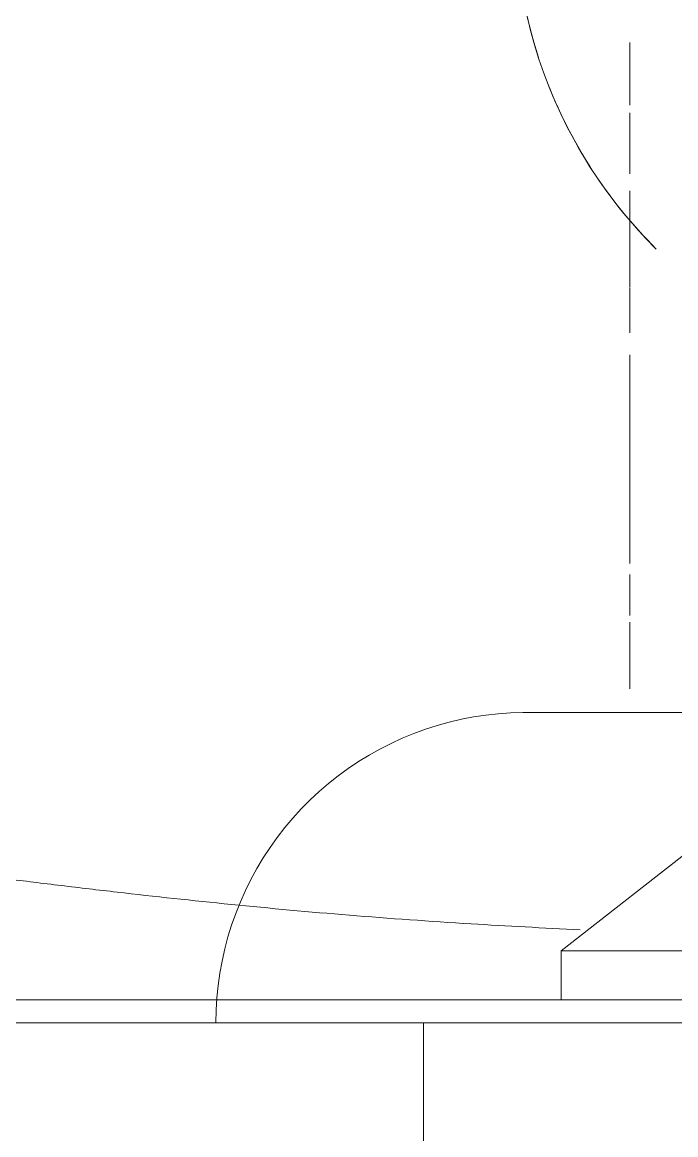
# Model space of a CAD drawing. Header units: millimetres. Extents: x -4000 to 187956, y -58990 to 162485.
# Drawn here: x 935.23 to 963.83, y 73993.7 to 74042.41 of the extents above; entities that cross this region are included whole.
import ezdxf

# ---------------------------------------------------------------- set-up
doc = ezdxf.new("R2010")
doc.units = ezdxf.units.MM
doc.layers.add('A-WALL', color=113, linetype='Continuous', lineweight=13)
doc.layers.add('P-SANR-FIXT', color=6, linetype='Continuous', lineweight=9)

# ---------------------------------------------------------------- blocks, each defined once
blk = doc.blocks.new('C307 - C307-496757-FFS - TANG 1')
at = {"layer": 'P-SANR-FIXT', "color": 252}
for p, q in [((25, 0), (25, 23.855)), ((18.977, 0), (0, 0))]:
    blk.add_line(p, q, dxfattribs=at)
at = {"layer": 'P-SANR-FIXT', "color": 90}
for p, q in [((14.335, 0), (17.103, 0)), ((14.335, 0), (17.103, 0)), ((17.044, 0), (14.423, 0)), ((17.044, 0), (14.423, 0)), ((29.34, 0), (17.044, 0)), ((17.678, 0), (20.662, 0)), ((17.678, 0), (20.662, 0)), ((21.156, 0), (17.823, 0)), ((21.651, 0), (23.463, 0)), ((21.651, 0), (23.463, 0)), ((24.104, 0), (22.398, 0)), ((24.148, 0), (25, 0)), ((24.148, 0), (25, 0)), ((29.34, 0), (25.777, 0)), ((32.927, 0), (29.522, 0)), ((34.089, 0), (29.522, 0)), ((34.089, 0), (33.054, 0)), ((34.089, 0), (34.078, -0.543)), ((34.078, -0.543), (34.045, -1.086)), ((33.699, -3.229), (33.56, -3.754)), ((33.218, -4.786), (33.016, -5.29)), ((14.759, -13.585), (13.283, -13.585)), ((15.976, -13.585), (15.669, -13.585)), ((21.194, -13.567), (20.651, -13.584)), ((22.813, -13.387), (22.276, -13.469)), ((15.976, -39.833), (15.976, -37.168)), ((15.976, -42.914), (15.976, -40.17))]:
    blk.add_line(p, q, dxfattribs=at)
at = {"layer": 'P-SANR-FIXT', "color": 250}
for p, q in [((18.977, -3.149), (18.977, -1)), ((0, -3.149), (18.977, -3.149)), ((11.5, -9), (18.977, -3.149))]:
    blk.add_line(p, q, dxfattribs=at)
at = {"layer": 'P-SANR-FIXT', "color": 254}
for p, q in [((34.045, -1.086), (33.991, -1.626)), ((33.991, -1.626), (33.915, -2.164)), ((33.915, -2.164), (33.818, -2.699)), ((33.818, -2.699), (33.699, -3.229)), ((33.56, -3.754), (33.399, -4.273)), ((33.399, -4.273), (33.218, -4.786)), ((33.016, -5.29), (32.795, -5.786)), ((32.795, -5.786), (32.554, -6.273)), ((32.554, -6.273), (32.293, -6.75)), ((32.293, -6.75), (32.014, -7.216)), ((32.014, -7.216), (31.716, -7.671)), ((31.716, -7.671), (31.4, -8.113)), ((31.4, -8.113), (31.067, -8.542)), ((31.067, -8.542), (30.717, -8.958)), ((30.717, -8.958), (30.351, -9.359)), ((30.351, -9.359), (29.969, -9.745)), ((29.571, -10.116), (29.16, -10.47)), ((29.969, -9.745), (29.571, -10.116)), ((29.16, -10.47), (28.734, -10.808)), ((28.295, -11.129), (27.844, -11.431)), ((28.734, -10.808), (28.295, -11.129)), ((27.844, -11.431), (27.381, -11.716)), ((26.907, -11.981), (26.423, -12.228)), ((27.381, -11.716), (26.907, -11.981)), ((25.426, -12.662), (24.916, -12.848)), ((25.929, -12.455), (25.426, -12.662)), ((26.423, -12.228), (25.929, -12.455)), ((24.399, -13.015), (23.875, -13.16)), ((24.916, -12.848), (24.399, -13.015)), ((15.976, -13.585), (13.154, -13.585)), ((13.52, -13.585), (14.126, -13.585)), ((14.285, -13.585), (13.686, -13.585)), ((14.126, -13.585), (14.709, -13.585)), ((14.862, -13.585), (14.285, -13.585)), ((14.709, -13.585), (15.268, -13.585)), ((15.415, -13.585), (14.862, -13.585)), ((15.268, -13.585), (15.803, -13.585)), ((15.943, -13.585), (15.415, -13.585)), ((15.803, -13.585), (16.313, -13.585)), ((16.446, -13.585), (15.943, -13.585)), ((16.313, -13.585), (16.797, -13.585)), ((16.923, -13.585), (16.446, -13.585)), ((16.797, -13.585), (17.253, -13.585)), ((17.372, -13.585), (16.923, -13.585)), ((17.253, -13.585), (17.683, -13.585)), ((17.794, -13.585), (17.372, -13.585)), ((17.683, -13.585), (18.084, -13.585)), ((18.187, -13.585), (17.794, -13.585)), ((18.084, -13.585), (18.456, -13.585)), ((18.551, -13.585), (18.187, -13.585)), ((18.456, -13.585), (18.798, -13.585)), ((18.885, -13.585), (18.551, -13.585)), ((18.798, -13.585), (19.11, -13.585)), ((19.19, -13.585), (18.885, -13.585)), ((19.11, -13.585), (19.392, -13.585)), ((19.463, -13.585), (19.19, -13.585)), ((19.392, -13.585), (19.643, -13.585)), ((19.705, -13.585), (19.463, -13.585)), ((19.643, -13.585), (19.862, -13.585)), ((19.916, -13.585), (19.705, -13.585)), ((19.862, -13.585), (20.05, -13.585)), ((20.095, -13.585), (19.916, -13.585)), ((20.05, -13.585), (20.206, -13.585)), ((20.242, -13.585), (20.095, -13.585)), ((20.206, -13.585), (20.329, -13.585)), ((20.356, -13.585), (20.242, -13.585)), ((20.329, -13.585), (20.419, -13.585)), ((20.438, -13.585), (20.356, -13.585)), ((20.419, -13.585), (20.477, -13.585)), ((20.487, -13.585), (20.438, -13.585)), ((20.477, -13.585), (20.503, -13.585)), ((20.504, -13.585), (20.487, -13.585)), ((20.651, -13.584), (20.504, -13.585)), ((21.736, -13.529), (21.194, -13.567)), ((22.276, -13.469), (21.736, -13.529)), ((23.346, -13.284), (22.813, -13.387)), ((23.875, -13.16), (23.346, -13.284)), ((15.976, -17.532), (15.976, -14.615)), ((15.976, -19.62), (15.976, -17.832)), ((15.976, -29.239), (15.976, -20.098)), ((15.976, -32.174), (15.976, -30.203)), ((15.976, -36.418), (15.976, -32.202))]:
    blk.add_line(p, q, dxfattribs=at)
at = {"layer": 'P-SANR-FIXT', "color": 253}
for p, q in [((13.418, -3.149), (14.851, -3.149)), ((15.778, -3.149), (18.977, -3.149))]:
    blk.add_line(p, q, dxfattribs=at)
at = {"layer": 'P-SANR-FIXT', "color": 254}
for start, end in [(20.6534, 45.1401), (2.9527, 18)]:
    blk.add_arc((0, -48.75), 21, start, end, dxfattribs=at)
at = {"layer": 'P-SANR-FIXT', "color": 250}
blk.add_arc((0, -48.75), 21, 347.7346, 45.1401, dxfattribs=at)
at = {"layer": 'P-SANR-FIXT', "color": 90}
blk.add_open_spline([(14.438, 0), (17.264, 0), (20.052, 0), (22.81, 0)], degree=3, dxfattribs=at)
blk.add_open_spline([(14.438, 0), (17.264, 0), (20.052, 0), (22.81, 0)], degree=3, dxfattribs=at)
at = {"layer": 'P-SANR-FIXT', "color": 252}
blk.add_open_spline([(105.935, 0), (104.576, 0), (99.721, 0), (86.209, 0), (71.424, 0), (60.368, 0), (56.114, 0), (52.773, 0), (49.305, 0), (45.718, 0), (42.599, 0), (40.014, 0), (38.024, 0), (35.989, 0), (33.224, 0), (29.661, 0), (25.948, 0), (22.881, 0), (20.53, 0), (18.13, 0), (16.127, 0), (14.922, 0), (14.543, 0)], degree=3, knots=[-1, -1, -1, -1, -0.8, -0.6, -0.4, -0.35, -0.325, -0.3, -0.275, -0.25, -0.225, -0.2125, -0.2, -0.1875, -0.175, -0.15, -0.125, -0.1125, -0.1, -0.0875, -0.075, -0.0692966, -0.0692966, -0.0692966, -0.0692966], dxfattribs=at)
blk.add_open_spline([(105.935, 0), (104.576, 0), (99.721, 0), (86.209, 0), (71.424, 0), (60.368, 0), (56.114, 0), (52.773, 0), (49.305, 0), (45.718, 0), (42.599, 0), (40.014, 0), (38.024, 0), (35.989, 0), (33.224, 0), (29.661, 0), (25.948, 0), (22.881, 0), (20.53, 0), (18.13, 0), (16.127, 0), (14.922, 0), (14.543, 0)], degree=3, knots=[-1, -1, -1, -1, -0.8, -0.6, -0.4, -0.35, -0.325, -0.3, -0.275, -0.25, -0.225, -0.2125, -0.2, -0.1875, -0.175, -0.15, -0.125, -0.1125, -0.1, -0.0875, -0.075, -0.0692966, -0.0692966, -0.0692966, -0.0692966], dxfattribs=at)
at = {"layer": 'P-SANR-FIXT', "color": 90}
blk.add_open_spline([(22.81, 0), (24.649, 0), (28.757, 0), (35.063, 0), (40.282, 0), (43.216, 0), (44.047, 0)], degree=3, knots=[-0.8888889, -0.8888889, -0.8888889, -0.8888889, -0.8611111, -0.8263889, -0.7916667, -0.7777778, -0.7777778, -0.7777778, -0.7777778], dxfattribs=at)
blk.add_open_spline([(22.81, 0), (24.649, 0), (28.757, 0), (35.063, 0), (40.282, 0), (43.216, 0), (44.047, 0)], degree=3, knots=[-0.8888889, -0.8888889, -0.8888889, -0.8888889, -0.8611111, -0.8263889, -0.7916667, -0.7777778, -0.7777778, -0.7777778, -0.7777778], dxfattribs=at)
at = {"layer": 'P-SANR-FIXT', "color": 250}
blk.add_open_spline([(18.14, -4.07), (19.755, -4.147), (23.175, -4.329), (28.273, -4.692), (33.432, -5.166), (37.602, -5.618), (40.864, -6.004), (44.081, -6.399), (47.997, -6.927), (52.535, -7.633), (56.941, -8.397), (61.248, -9.203), (65.448, -10.056), (70.877, -11.275), (85.281, -14.901), (106.179, -22.375), (129.304, -35.807), (141.715, -47.207), (147.158, -53.548)], degree=3, knots=[-0.92182, -0.92182, -0.92182, -0.92182, -0.9, -0.875, -0.85, -0.825, -0.8125, -0.8, -0.775, -0.75, -0.725, -0.7, -0.675, -0.65, -0.6, -0.4, -0.2, 0, 0, 0, 0], dxfattribs=at)
blk = doc.blocks.new('C307 - C307-V923-FFS - TANG 1')
at = {"layer": 'P-SANR-FIXT', "color": 252}
for p, q in [((25, 0), (25, 23.855)), ((18.977, 0), (0, 0))]:
    blk.add_line(p, q, dxfattribs=at)
at = {"layer": 'P-SANR-FIXT', "color": 90}
for p, q in [((14.335, 0), (17.103, 0)), ((14.335, 0), (17.103, 0)), ((17.044, 0), (14.423, 0)), ((17.044, 0), (14.423, 0)), ((29.34, 0), (17.044, 0)), ((17.678, 0), (20.662, 0)), ((17.678, 0), (20.662, 0)), ((21.156, 0), (17.823, 0)), ((21.651, 0), (23.463, 0)), ((21.651, 0), (23.463, 0)), ((24.104, 0), (22.398, 0)), ((24.148, 0), (25, 0)), ((24.148, 0), (25, 0)), ((29.34, 0), (25.777, 0)), ((32.927, 0), (29.522, 0)), ((34.089, 0), (29.522, 0)), ((34.089, 0), (33.054, 0)), ((34.089, 0), (34.078, -0.543)), ((34.078, -0.543), (34.045, -1.086)), ((33.699, -3.229), (33.56, -3.754)), ((33.218, -4.786), (33.016, -5.29)), ((14.759, -13.585), (13.283, -13.585)), ((15.976, -13.585), (15.669, -13.585)), ((21.194, -13.567), (20.651, -13.584)), ((22.813, -13.387), (22.276, -13.469)), ((15.976, -39.833), (15.976, -37.168)), ((15.976, -42.914), (15.976, -40.17))]:
    blk.add_line(p, q, dxfattribs=at)
at = {"layer": 'P-SANR-FIXT', "color": 250}
for p, q in [((18.977, -3.149), (18.977, -1)), ((0, -3.149), (18.977, -3.149)), ((11.5, -9), (18.977, -3.149))]:
    blk.add_line(p, q, dxfattribs=at)
at = {"layer": 'P-SANR-FIXT', "color": 254}
for p, q in [((34.045, -1.086), (33.991, -1.626)), ((33.991, -1.626), (33.915, -2.164)), ((33.915, -2.164), (33.818, -2.699)), ((33.818, -2.699), (33.699, -3.229)), ((33.56, -3.754), (33.399, -4.273)), ((33.399, -4.273), (33.218, -4.786)), ((33.016, -5.29), (32.795, -5.786)), ((32.795, -5.786), (32.554, -6.273)), ((32.554, -6.273), (32.293, -6.75)), ((32.293, -6.75), (32.014, -7.216)), ((32.014, -7.216), (31.716, -7.671)), ((31.716, -7.671), (31.4, -8.113)), ((31.4, -8.113), (31.067, -8.542)), ((31.067, -8.542), (30.717, -8.958)), ((30.717, -8.958), (30.351, -9.359)), ((30.351, -9.359), (29.969, -9.745)), ((29.571, -10.116), (29.16, -10.47)), ((29.969, -9.745), (29.571, -10.116)), ((29.16, -10.47), (28.734, -10.808)), ((28.295, -11.129), (27.844, -11.431)), ((28.734, -10.808), (28.295, -11.129)), ((27.844, -11.431), (27.381, -11.716)), ((26.907, -11.981), (26.423, -12.228)), ((27.381, -11.716), (26.907, -11.981)), ((25.426, -12.662), (24.916, -12.848)), ((25.929, -12.455), (25.426, -12.662)), ((26.423, -12.228), (25.929, -12.455)), ((24.399, -13.015), (23.875, -13.16)), ((24.916, -12.848), (24.399, -13.015)), ((15.976, -13.585), (13.154, -13.585)), ((13.52, -13.585), (14.126, -13.585)), ((14.285, -13.585), (13.686, -13.585)), ((14.126, -13.585), (14.709, -13.585)), ((14.862, -13.585), (14.285, -13.585)), ((14.709, -13.585), (15.268, -13.585)), ((15.415, -13.585), (14.862, -13.585)), ((15.268, -13.585), (15.803, -13.585)), ((15.943, -13.585), (15.415, -13.585)), ((15.803, -13.585), (16.313, -13.585)), ((16.446, -13.585), (15.943, -13.585)), ((16.313, -13.585), (16.797, -13.585)), ((16.923, -13.585), (16.446, -13.585)), ((16.797, -13.585), (17.253, -13.585)), ((17.372, -13.585), (16.923, -13.585)), ((17.253, -13.585), (17.683, -13.585)), ((17.794, -13.585), (17.372, -13.585)), ((17.683, -13.585), (18.084, -13.585)), ((18.187, -13.585), (17.794, -13.585)), ((18.084, -13.585), (18.456, -13.585)), ((18.551, -13.585), (18.187, -13.585)), ((18.456, -13.585), (18.798, -13.585)), ((18.885, -13.585), (18.551, -13.585)), ((18.798, -13.585), (19.11, -13.585)), ((19.19, -13.585), (18.885, -13.585)), ((19.11, -13.585), (19.392, -13.585)), ((19.463, -13.585), (19.19, -13.585)), ((19.392, -13.585), (19.643, -13.585)), ((19.705, -13.585), (19.463, -13.585)), ((19.643, -13.585), (19.862, -13.585)), ((19.916, -13.585), (19.705, -13.585)), ((19.862, -13.585), (20.05, -13.585)), ((20.095, -13.585), (19.916, -13.585)), ((20.05, -13.585), (20.206, -13.585)), ((20.242, -13.585), (20.095, -13.585)), ((20.206, -13.585), (20.329, -13.585)), ((20.356, -13.585), (20.242, -13.585)), ((20.329, -13.585), (20.419, -13.585)), ((20.438, -13.585), (20.356, -13.585)), ((20.419, -13.585), (20.477, -13.585)), ((20.487, -13.585), (20.438, -13.585)), ((20.477, -13.585), (20.503, -13.585)), ((20.504, -13.585), (20.487, -13.585)), ((20.651, -13.584), (20.504, -13.585)), ((21.736, -13.529), (21.194, -13.567)), ((22.276, -13.469), (21.736, -13.529)), ((23.346, -13.284), (22.813, -13.387)), ((23.875, -13.16), (23.346, -13.284)), ((15.976, -17.532), (15.976, -14.615)), ((15.976, -19.62), (15.976, -17.832)), ((15.976, -29.239), (15.976, -20.098)), ((15.976, -32.174), (15.976, -30.203)), ((15.976, -36.418), (15.976, -32.202))]:
    blk.add_line(p, q, dxfattribs=at)
at = {"layer": 'P-SANR-FIXT', "color": 253}
for p, q in [((13.418, -3.149), (14.851, -3.149)), ((15.778, -3.149), (18.977, -3.149))]:
    blk.add_line(p, q, dxfattribs=at)
at = {"layer": 'P-SANR-FIXT', "color": 254}
for start, end in [(20.6534, 45.1401), (2.9527, 18)]:
    blk.add_arc((0, -48.75), 21, start, end, dxfattribs=at)
at = {"layer": 'P-SANR-FIXT', "color": 250}
blk.add_arc((0, -48.75), 21, 347.7346, 45.1401, dxfattribs=at)
at = {"layer": 'P-SANR-FIXT', "color": 90}
blk.add_open_spline([(14.438, 0), (17.264, 0), (20.052, 0), (22.81, 0)], degree=3, dxfattribs=at)
blk.add_open_spline([(14.438, 0), (17.264, 0), (20.052, 0), (22.81, 0)], degree=3, dxfattribs=at)
at = {"layer": 'P-SANR-FIXT', "color": 252}
blk.add_open_spline([(105.935, 0), (104.576, 0), (99.721, 0), (86.209, 0), (71.424, 0), (60.368, 0), (56.114, 0), (52.773, 0), (49.305, 0), (45.718, 0), (42.599, 0), (40.014, 0), (38.024, 0), (35.989, 0), (33.224, 0), (29.661, 0), (25.948, 0), (22.881, 0), (20.53, 0), (18.13, 0), (16.127, 0), (14.922, 0), (14.543, 0)], degree=3, knots=[-1, -1, -1, -1, -0.8, -0.6, -0.4, -0.35, -0.325, -0.3, -0.275, -0.25, -0.225, -0.2125, -0.2, -0.1875, -0.175, -0.15, -0.125, -0.1125, -0.1, -0.0875, -0.075, -0.0692966, -0.0692966, -0.0692966, -0.0692966], dxfattribs=at)
blk.add_open_spline([(105.935, 0), (104.576, 0), (99.721, 0), (86.209, 0), (71.424, 0), (60.368, 0), (56.114, 0), (52.773, 0), (49.305, 0), (45.718, 0), (42.599, 0), (40.014, 0), (38.024, 0), (35.989, 0), (33.224, 0), (29.661, 0), (25.948, 0), (22.881, 0), (20.53, 0), (18.13, 0), (16.127, 0), (14.922, 0), (14.543, 0)], degree=3, knots=[-1, -1, -1, -1, -0.8, -0.6, -0.4, -0.35, -0.325, -0.3, -0.275, -0.25, -0.225, -0.2125, -0.2, -0.1875, -0.175, -0.15, -0.125, -0.1125, -0.1, -0.0875, -0.075, -0.0692966, -0.0692966, -0.0692966, -0.0692966], dxfattribs=at)
at = {"layer": 'P-SANR-FIXT', "color": 90}
blk.add_open_spline([(22.81, 0), (24.649, 0), (28.757, 0), (35.063, 0), (40.282, 0), (43.216, 0), (44.047, 0)], degree=3, knots=[-0.8888889, -0.8888889, -0.8888889, -0.8888889, -0.8611111, -0.8263889, -0.7916667, -0.7777778, -0.7777778, -0.7777778, -0.7777778], dxfattribs=at)
blk.add_open_spline([(22.81, 0), (24.649, 0), (28.757, 0), (35.063, 0), (40.282, 0), (43.216, 0), (44.047, 0)], degree=3, knots=[-0.8888889, -0.8888889, -0.8888889, -0.8888889, -0.8611111, -0.8263889, -0.7916667, -0.7777778, -0.7777778, -0.7777778, -0.7777778], dxfattribs=at)
at = {"layer": 'P-SANR-FIXT', "color": 250}
blk.add_open_spline([(18.14, -4.07), (19.755, -4.147), (23.175, -4.329), (28.273, -4.692), (33.432, -5.166), (37.602, -5.618), (40.864, -6.004), (44.081, -6.399), (47.997, -6.927), (52.535, -7.633), (56.941, -8.397), (61.248, -9.203), (65.448, -10.056), (70.877, -11.275), (85.281, -14.901), (106.179, -22.375), (129.304, -35.807), (141.715, -47.207), (147.158, -53.548)], degree=3, knots=[-0.92182, -0.92182, -0.92182, -0.92182, -0.9, -0.875, -0.85, -0.825, -0.8125, -0.8, -0.775, -0.75, -0.725, -0.7, -0.675, -0.65, -0.6, -0.4, -0.2, 0, 0, 0, 0], dxfattribs=at)
blk = doc.blocks.new('CMF2_NHAXUONG_A_rvt-1-FFS - TANG 1')
at = {"layer": 'A-WALL', "color": 50, "lineweight": 15}
for p, q in [((500, 73999.607), (1402.432, 73999.607)), ((938.945, 73999.607), (926.548, 73999.607)), ((943.921, 73999.607), (941.039, 73999.607)), ((945.51, 73999.607), (943.921, 73999.607)), ((947.518, 73999.607), (946.003, 73999.607)), ((949.992, 73999.607), (948.787, 73999.607)), ((953.356, 73999.607), (950.19, 73999.607)), ((957.121, 73999.607), (954.042, 73999.607)), ((961.969, 73999.607), (958.163, 73999.607))]:
    blk.add_line(p, q, dxfattribs=at)
at = {"layer": 'P-SANR-FIXT', "color": 250, "lineweight": 9, "rotation": 180.0003356948516}
for name in ['C307 - C307-496757-FFS - TANG 1', 'C307 - C307-V923-FFS - TANG 1']:
    blk.add_blockref(name, (977.795, 73998.608), dxfattribs=at)

msp = doc.modelspace()

# ---------------------------------------------------------------- block references
at = {"lineweight": 5}
msp.add_blockref('CMF2_NHAXUONG_A_rvt-1-FFS - TANG 1', (0, 0), dxfattribs=at)

doc.saveas('drawing.dxf')
